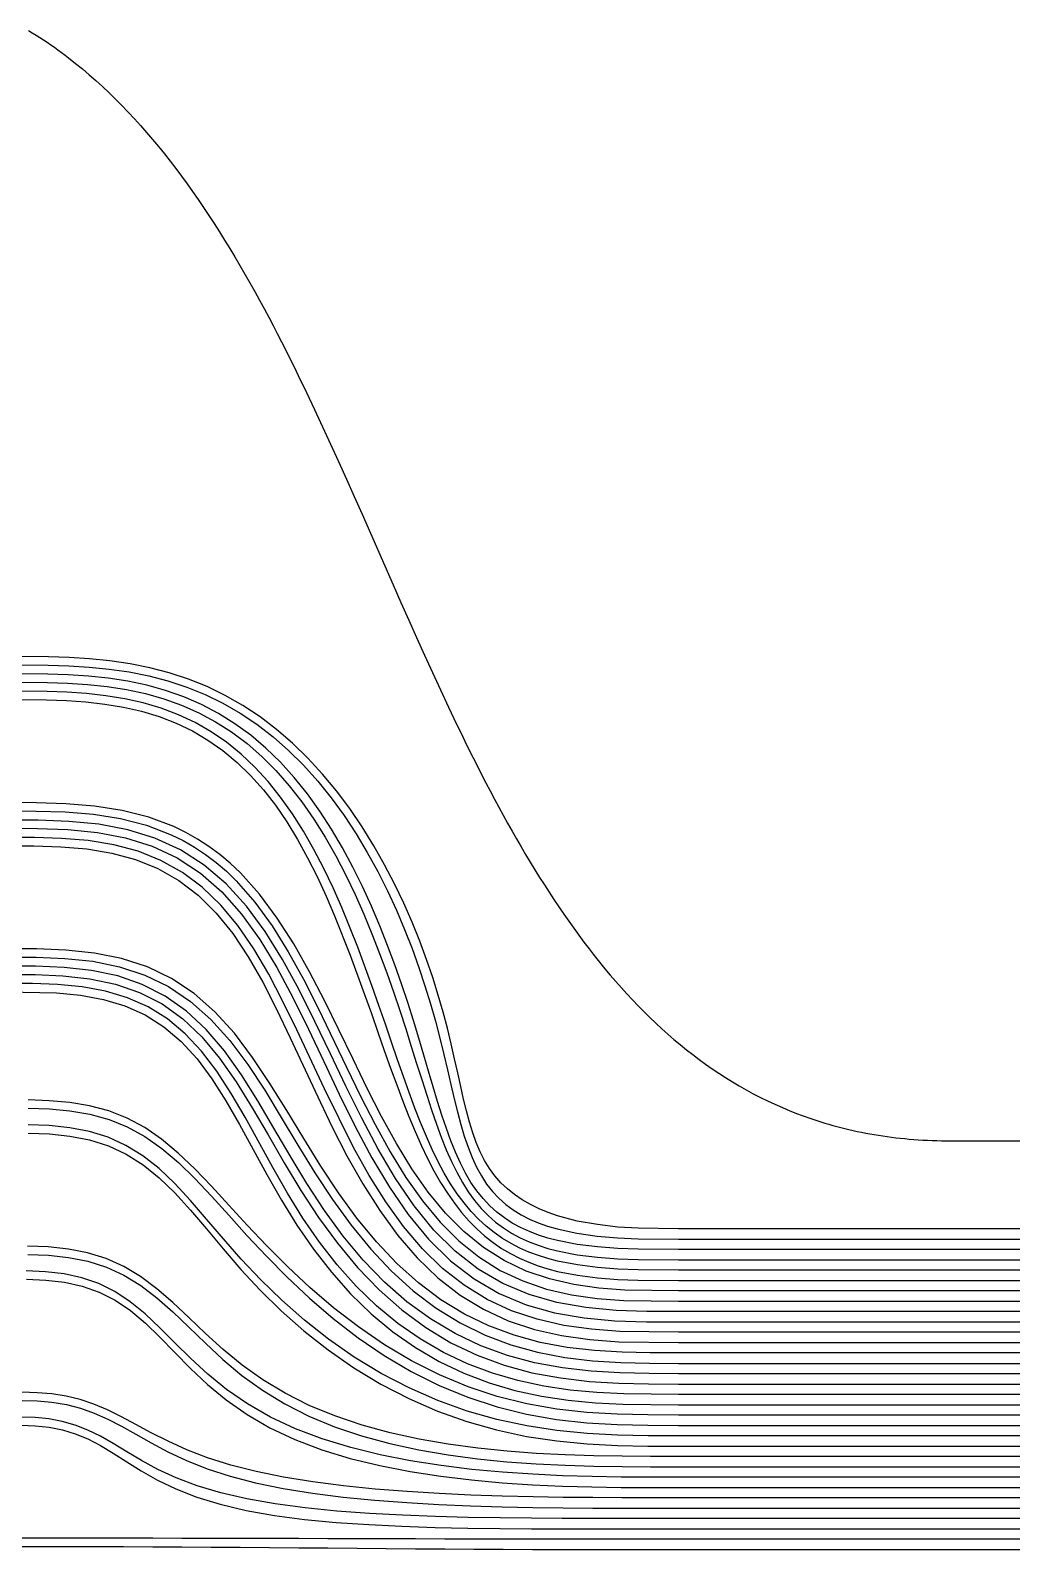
# Model space of a CAD drawing. Header units: millimetres. Extents: x 0 to 17.9, y 0 to 7.6.
# Drawn here: x 6.575 to 8.945, y 3.837 to 7.508 of the extents above; entities that cross this region are included whole.
import ezdxf

# ---------------------------------------------------------------- set-up
doc = ezdxf.new("R2010")
doc.units = ezdxf.units.MM
doc.header["$MEASUREMENT"] = 0
doc.layers.add('Insulation', color=112, linetype='Continuous')
doc.layers.add('Metal', color=52, linetype='Continuous')

msp = doc.modelspace()

# ---------------------------------------------------------------- linework, layer by layer
at = {"layer": 'Insulation'}
msp.add_lwpolyline([(6.5704, 7.5075), (6.5795, 7.502), (6.5885, 7.4963), (6.5974, 7.4905), (6.6063, 7.4847), (6.6152, 7.4787), (6.624, 7.4727), (6.6327, 7.4666), (6.6414, 7.4604), (6.65, 7.454), (6.6585, 7.4477), (6.667, 7.4412), (6.6839, 7.4279), (6.7005, 7.4144), (6.7169, 7.4005), (6.7331, 7.3862), (6.7491, 7.3717), (6.7649, 7.3568), (6.7805, 7.3416), (6.7959, 7.3261), (6.8111, 7.3103), (6.8261, 7.2942), (6.8409, 7.2778), (6.8556, 7.2611), (6.8701, 7.2442), (6.8844, 7.227), (6.8985, 7.2095), (6.9125, 7.1917), (6.9263, 7.1737), (6.94, 7.1554), (6.9535, 7.1369), (6.9668, 7.1182), (6.98, 7.0992), (6.9931, 7.08), (7.006, 7.0606), (7.0188, 7.041), (7.0315, 7.0211), (7.044, 7.0011), (7.0564, 6.9808), (7.0687, 6.9604), (7.0808, 6.9398), (7.0929, 6.919), (7.1048, 6.898), (7.1166, 6.8768), (7.1284, 6.8555), (7.14, 6.8341), (7.1505, 6.8144), (7.1609, 6.7947), (7.1712, 6.7749), (7.1814, 6.7549), (7.1916, 6.7348), (7.2018, 6.7146), (7.2118, 6.6944), (7.2218, 6.674), (7.2416, 6.633), (7.2613, 6.5917), (7.2807, 6.55), (7.3, 6.5082), (7.3191, 6.4661), (7.3381, 6.4238), (7.3571, 6.3814), (7.3759, 6.3388), (7.451, 6.1681), (7.4698, 6.1255), (7.4887, 6.083), (7.5076, 6.0406), (7.5267, 5.9984), (7.5458, 5.9563), (7.5652, 5.9145), (7.5846, 5.873), (7.6043, 5.8317), (7.6142, 5.8112), (7.6242, 5.7908), (7.6342, 5.7705), (7.6443, 5.7502), (7.6545, 5.7301), (7.6647, 5.7101), (7.675, 5.6902), (7.6853, 5.6704), (7.6958, 5.6507), (7.7063, 5.6312), (7.7169, 5.6117), (7.7275, 5.5924), (7.7383, 5.5733), (7.7492, 5.5542), (7.7601, 5.5354), (7.7711, 5.5166), (7.7823, 5.4981), (7.7935, 5.4796), (7.8048, 5.4614), (7.8163, 5.4433), (7.8278, 5.4254), (7.8395, 5.4076), (7.8512, 5.39), (7.8631, 5.3727), (7.8751, 5.3555), (7.8872, 5.3384), (7.8995, 5.3216), (7.9119, 5.305), (7.9244, 5.2886), (7.937, 5.2724), (7.9498, 5.2564), (7.9627, 5.2407), (7.9757, 5.2251), (7.9889, 5.2098), (8.0023, 5.1947), (8.0157, 5.1799), (8.0294, 5.1653), (8.0432, 5.1509), (8.0571, 5.1368), (8.0712, 5.1229), (8.0855, 5.1093), (8.0999, 5.0959), (8.1146, 5.0829), (8.1293, 5.07), (8.1443, 5.0575), (8.1594, 5.0452), (8.1747, 5.0333), (8.1902, 5.0216), (8.2059, 5.0102), (8.2217, 4.9991), (8.2378, 4.9883), (8.254, 4.9778), (8.2704, 4.9676), (8.2871, 4.9577), (8.3039, 4.9481), (8.3209, 4.9389), (8.3382, 4.93), (8.3556, 4.9214), (8.3733, 4.9132), (8.3912, 4.9053), (8.4093, 4.8977), (8.4276, 4.8905), (8.4368, 4.887), (8.4461, 4.8836), (8.4555, 4.8803), (8.4649, 4.8771), (8.4744, 4.874), (8.4839, 4.871), (8.4935, 4.868), (8.5031, 4.8652), (8.5128, 4.8624), (8.5226, 4.8598), (8.5324, 4.8572), (8.5423, 4.8547), (8.5522, 4.8523), (8.5622, 4.8501), (8.5722, 4.8479), (8.5824, 4.8458), (8.5925, 4.8438), (8.6028, 4.8419), (8.6131, 4.8401), (8.6234, 4.8384), (8.6339, 4.8368), (8.6444, 4.8353), (8.6549, 4.8339), (8.6655, 4.8326), (8.6762, 4.8314), (8.6869, 4.8303), (8.6978, 4.8293), (8.7086, 4.8284), (8.7196, 4.8276), (8.7306, 4.8269), (8.7416, 4.8263), (8.7528, 4.8259), (8.764, 4.8255), (8.7753, 4.8252), (8.7866, 4.8251), (8.798, 4.825), (9.7534, 4.825)], dxfattribs=at)
at = {"layer": 'Metal'}
for points in [[(9.665, 4.6125), (8.14, 4.6125), (8.0428, 4.6138), (7.9936, 4.6168), (7.9443, 4.6225), (7.8955, 4.6313), (7.8482, 4.644), (7.8254, 4.6519), (7.8035, 4.6609), (7.7827, 4.6711), (7.7629, 4.6824), (7.7445, 4.695), (7.7273, 4.7088), (7.7115, 4.7239), (7.697, 4.7404), (7.6839, 4.7582), (7.672, 4.7776), (7.6614, 4.7983), (7.6518, 4.8207), (7.6432, 4.8445), (7.6353, 4.87), (7.6281, 4.8972), (7.6211, 4.926), (7.6142, 4.9566), (7.6072, 4.989), (7.5996, 5.0232), (7.5913, 5.0591), (7.5821, 5.0968), (7.5718, 5.1362), (7.5601, 5.1771), (7.5469, 5.2194), (7.532, 5.263), (7.5155, 5.3076), (7.4971, 5.3531), (7.4768, 5.3992), (7.4546, 5.4456), (7.4304, 5.492), (7.4043, 5.538), (7.3761, 5.5833), (7.3461, 5.6276), (7.3142, 5.6702), (7.2806, 5.711), (7.2452, 5.7496), (7.2082, 5.7857), (7.1697, 5.819), (7.1297, 5.8494), (7.0882, 5.8769), (7.0455, 5.9012), (7.0016, 5.9224), (6.9565, 5.9405), (6.9104, 5.9557), (6.8634, 5.9679), (6.8155, 5.9775), (6.767, 5.9846), (6.7178, 5.9895), (6.6682, 5.9926), (6.6182, 5.9943), (6.5175, 5.995)], [(6.5175, 5.975), (6.6176, 5.9743), (6.6673, 5.9727), (6.7165, 5.9696), (6.7653, 5.9648), (6.8133, 5.9578), (6.8606, 5.9483), (6.907, 5.9363), (6.9524, 5.9213), (6.9967, 5.9034), (7.0399, 5.8825), (7.0817, 5.8584), (7.1222, 5.8313), (7.1612, 5.8012), (7.1987, 5.7682), (7.2347, 5.7324), (7.269, 5.6941), (7.3015, 5.6535), (7.3324, 5.611), (7.3614, 5.5669), (7.3885, 5.5216), (7.4138, 5.4754), (7.4373, 5.4288), (7.4589, 5.3821), (7.4787, 5.3355), (7.4967, 5.2893), (7.513, 5.2438), (7.5278, 5.1993), (7.5411, 5.1558), (7.553, 5.1137), (7.5638, 5.073), (7.5735, 5.0339), (7.5825, 4.9964), (7.5908, 4.9607), (7.5988, 4.9268), (7.6066, 4.8947), (7.6146, 4.8644), (7.623, 4.836), (7.632, 4.8094), (7.6417, 4.7845), (7.6523, 4.7614), (7.6641, 4.7401), (7.6769, 4.7205), (7.691, 4.7025), (7.7064, 4.6862), (7.723, 4.6714), (7.7409, 4.6582), (7.7601, 4.6463), (7.7804, 4.6359), (7.8017, 4.6268), (7.824, 4.6189), (7.8471, 4.6122), (7.8949, 4.6017), (7.944, 4.5948), (7.9934, 4.5905), (8.0427, 4.5884), (8.14, 4.5875), (9.665, 4.5875)], [(9.665, 4.5625), (8.14, 4.5625), (8.0429, 4.5632), (7.9939, 4.565), (7.9447, 4.5686), (7.8959, 4.5747), (7.848, 4.584), (7.8248, 4.5901), (7.8021, 4.5973), (7.7802, 4.6056), (7.7591, 4.6153), (7.7389, 4.6263), (7.7197, 4.6387), (7.7016, 4.6526), (7.6844, 4.6681), (7.6683, 4.6853), (7.6532, 4.7041), (7.6391, 4.7247), (7.6258, 4.7471), (7.6134, 4.7713), (7.6016, 4.7973), (7.5904, 4.8252), (7.5796, 4.855), (7.569, 4.8867), (7.5585, 4.9203), (7.5478, 4.9558), (7.5368, 4.9931), (7.5253, 5.0322), (7.5131, 5.073), (7.5002, 5.1154), (7.4863, 5.1592), (7.4713, 5.2042), (7.4551, 5.2502), (7.4377, 5.297), (7.4189, 5.3443), (7.3987, 5.3919), (7.377, 5.4394), (7.3537, 5.4865), (7.3287, 5.5329), (7.3021, 5.5781), (7.2739, 5.6217), (7.2439, 5.6633), (7.2122, 5.7027), (7.1789, 5.7395), (7.1439, 5.7735), (7.1073, 5.8046), (7.069, 5.8325), (7.0293, 5.8574), (6.988, 5.879), (6.9454, 5.8975), (6.9015, 5.9129), (6.8564, 5.9254), (6.8101, 5.9352), (6.7629, 5.9424), (6.7149, 5.9474), (6.6662, 5.9506), (6.6169, 5.9523), (6.5175, 5.953)], [(6.5175, 5.933), (6.616, 5.9323), (6.6648, 5.9306), (6.713, 5.9274), (6.7604, 5.9224), (6.807, 5.9152), (6.8525, 5.9054), (6.8969, 5.8929), (6.94, 5.8775), (6.9818, 5.8591), (7.0221, 5.8374), (7.0608, 5.8127), (7.0981, 5.7847), (7.1336, 5.7537), (7.1676, 5.7197), (7.1999, 5.6829), (7.2305, 5.6436), (7.2594, 5.602), (7.2867, 5.5584), (7.3123, 5.5133), (7.3365, 5.467), (7.3591, 5.42), (7.3802, 5.3725), (7.4, 5.3249), (7.4185, 5.2776), (7.4358, 5.2307), (7.452, 5.1847), (7.4672, 5.1396), (7.4815, 5.0957), (7.495, 5.0532), (7.5078, 5.0122), (7.5202, 4.9729), (7.5321, 4.9353), (7.5438, 4.8995), (7.5555, 4.8656), (7.5673, 4.8336), (7.5793, 4.8035), (7.5917, 4.7753), (7.6047, 4.749), (7.6183, 4.7245), (7.6326, 4.7018), (7.6478, 4.6809), (7.6639, 4.6618), (7.6809, 4.6444), (7.6987, 4.6287), (7.7176, 4.6145), (7.7373, 4.6019), (7.7579, 4.5908), (7.7794, 4.581), (7.8015, 4.5726), (7.8244, 4.5653), (7.8477, 4.5592), (7.8957, 4.5498), (7.9445, 4.5437), (7.9936, 4.5401), (8.0427, 4.5382), (8.14, 4.5375), (9.665, 4.5375)], [(9.665, 4.5125), (8.14, 4.5125), (8.0426, 4.5133), (7.9937, 4.5152), (7.9448, 4.5189), (7.8962, 4.5251), (7.8484, 4.5345), (7.8249, 4.5407), (7.8018, 4.5479), (7.7792, 4.5563), (7.7572, 4.566), (7.7358, 4.577), (7.7151, 4.5894), (7.6951, 4.6033), (7.6758, 4.6187), (7.6573, 4.6358), (7.6394, 4.6545), (7.6223, 4.6749), (7.6058, 4.6971), (7.5899, 4.721), (7.5746, 4.7469), (7.5598, 4.7745), (7.5455, 4.8041), (7.5314, 4.8355), (7.5175, 4.8689), (7.5038, 4.9042), (7.49, 4.9414), (7.476, 4.9803), (7.4619, 5.021), (7.4474, 5.0633), (7.4324, 5.1071), (7.4168, 5.1521), (7.4006, 5.1982), (7.3658, 5.2928), (7.327, 5.3886), (7.3059, 5.4362), (7.2835, 5.483), (7.2597, 5.5288), (7.2344, 5.573), (7.2076, 5.6153), (7.1791, 5.6553), (7.149, 5.6928), (7.1171, 5.7275), (7.0836, 5.7592), (7.0483, 5.7877), (7.0113, 5.8131), (6.9727, 5.8352), (6.9324, 5.8541), (6.8907, 5.8699), (6.8475, 5.8827), (6.8031, 5.8927), (6.7574, 5.9001), (6.7107, 5.9053), (6.6632, 5.9085), (6.615, 5.9103), (6.5175, 5.911)], [(6.5175, 5.891), (6.614, 5.8903), (6.6617, 5.8885), (6.7086, 5.8853), (6.7547, 5.8801), (6.7997, 5.8727), (6.8434, 5.8627), (6.8858, 5.8499), (6.9268, 5.8341), (6.9661, 5.8152), (7.0038, 5.7931), (7.0399, 5.7678), (7.0742, 5.7392), (7.1067, 5.7076), (7.1376, 5.6729), (7.1667, 5.6355), (7.1941, 5.5954), (7.22, 5.5532), (7.2444, 5.509), (7.2673, 5.4633), (7.289, 5.4164), (7.3095, 5.3689), (7.3475, 5.2732), (7.3821, 5.1785), (7.3985, 5.1323), (7.4143, 5.0872), (7.4297, 5.0433), (7.4448, 5.0009), (7.4596, 4.96), (7.4744, 4.9208), (7.4891, 4.8834), (7.5039, 4.8479), (7.5189, 4.8142), (7.5341, 4.7825), (7.5496, 4.7526), (7.5656, 4.7246), (7.582, 4.6985), (7.5989, 4.6742), (7.6164, 4.6518), (7.6345, 4.6311), (7.6532, 4.6121), (7.6726, 4.5948), (7.6926, 4.5792), (7.7132, 4.5651), (7.7344, 4.5526), (7.7562, 4.5414), (7.7785, 4.5317), (7.8013, 4.5232), (7.8245, 4.5159), (7.8481, 4.5097), (7.896, 4.5002), (7.9446, 4.4939), (7.9935, 4.4902), (8.0424, 4.4883), (8.14, 4.4875), (9.665, 4.4875)], [(9.665, 4.4625), (8.14, 4.4625), (8.011, 4.4646), (7.9482, 4.4692), (7.8872, 4.4778), (7.8286, 4.4914), (7.7726, 4.5105), (7.7195, 4.5358), (7.6693, 4.5675), (7.622, 4.6058), (7.5776, 4.6504), (7.5359, 4.7011), (7.4966, 4.7574), (7.4592, 4.8185), (7.4233, 4.8836), (7.3885, 4.9517), (7.3542, 5.0219), (7.285, 5.1641), (7.249, 5.2336), (7.2113, 5.3005), (7.1712, 5.3633), (7.1283, 5.4209), (7.0821, 5.4722), (7.0576, 5.4954), (7.0323, 5.5167), (7.006, 5.5363), (6.9788, 5.5541), (6.9507, 5.57), (6.9217, 5.5841), (6.8609, 5.607), (6.7969, 5.6233), (6.7299, 5.6338), (6.6606, 5.6395), (6.5895, 5.6417), (6.5175, 5.642)], [(6.5175, 5.622), (6.5885, 5.6217), (6.6586, 5.6195), (6.7269, 5.6139), (6.7927, 5.6034), (6.8557, 5.5872), (6.9152, 5.5644), (6.9437, 5.5504), (6.9712, 5.5345), (6.9978, 5.5169), (7.0235, 5.4974), (7.0482, 5.4761), (7.072, 5.4531), (7.1171, 5.4019), (7.1589, 5.3446), (7.1979, 5.2819), (7.2348, 5.2152), (7.27, 5.1457), (7.3384, 5.0033), (7.3726, 4.9328), (7.4076, 4.8642), (7.4439, 4.7985), (7.4818, 4.7368), (7.5219, 4.6798), (7.5645, 4.6285), (7.61, 4.5832), (7.6583, 4.5444), (7.7098, 4.5121), (7.7642, 4.4864), (7.8216, 4.4669), (7.8816, 4.4531), (7.9439, 4.4443), (8.0081, 4.4396), (8.14, 4.4375), (9.665, 4.4375)], [(9.665, 4.4125), (8.14, 4.4125), (8.0642, 4.4129), (7.9894, 4.4155), (7.9166, 4.4221), (7.8464, 4.4344), (7.7794, 4.4535), (7.716, 4.4803), (7.6565, 4.5151), (7.601, 4.5583), (7.5494, 4.6096), (7.5015, 4.6683), (7.4569, 4.7337), (7.415, 4.8046), (7.3753, 4.8794), (7.337, 4.9568), (7.2995, 5.0354), (7.262, 5.1136), (7.2238, 5.1899), (7.1841, 5.2627), (7.142, 5.3305), (7.0967, 5.3918), (7.0478, 5.4455), (6.9947, 5.491), (6.9373, 5.5279), (6.8756, 5.5563), (6.8099, 5.5766), (6.7405, 5.5897), (6.668, 5.5968), (6.5934, 5.5996), (6.5175, 5.6)], [(6.5175, 5.58), (6.5922, 5.5796), (6.6656, 5.5768), (6.7368, 5.5697), (6.8049, 5.5567), (6.8693, 5.5365), (6.9296, 5.5083), (6.9856, 5.4716), (7.0373, 5.4263), (7.085, 5.3727), (7.129, 5.3116), (7.17, 5.244), (7.2089, 5.1712), (7.2464, 5.0949), (7.2835, 5.0165), (7.3209, 4.9376), (7.3594, 4.8597), (7.3996, 4.7843), (7.4422, 4.7128), (7.4877, 4.6467), (7.5367, 4.5872), (7.5896, 4.5354), (7.6464, 4.4916), (7.7073, 4.4563), (7.7721, 4.4291), (7.8405, 4.4098), (7.9122, 4.3973), (7.9865, 4.3905), (8.0627, 4.3879), (8.14, 4.3875), (9.665, 4.3875)], [(9.665, 4.3625), (8.14, 4.3625), (7.9989, 4.3647), (7.9301, 4.3698), (7.8632, 4.3792), (7.7987, 4.3939), (7.7369, 4.4146), (7.6782, 4.4419), (7.6227, 4.476), (7.5705, 4.5169), (7.5216, 4.5645), (7.4758, 4.6183), (7.4331, 4.6776), (7.393, 4.7415), (7.3552, 4.809), (7.285, 4.9504), (7.2183, 5.0929), (7.1849, 5.1617), (7.1505, 5.2274), (7.1145, 5.2888), (7.076, 5.3448), (7.0347, 5.3946), (6.9901, 5.4376), (6.942, 5.4736), (6.8902, 5.5025), (6.8349, 5.5245), (6.7762, 5.5401), (6.7145, 5.5502), (6.6503, 5.5556), (6.5844, 5.5577), (6.5175, 5.558)], [(6.5175, 5.538), (6.5832, 5.5377), (6.648, 5.5356), (6.7109, 5.5302), (6.7714, 5.5202), (6.8288, 5.5047), (6.8829, 5.4828), (6.9334, 5.454), (6.9802, 5.4182), (7.0236, 5.3753), (7.0637, 5.3256), (7.101, 5.2698), (7.1361, 5.2085), (7.1697, 5.1429), (7.2026, 5.074), (7.2688, 4.9311), (7.3033, 4.8594), (7.3395, 4.7889), (7.3778, 4.7209), (7.4186, 4.6564), (7.4623, 4.5964), (7.5091, 4.5421), (7.5592, 4.4939), (7.6126, 4.4525), (7.6693, 4.418), (7.7293, 4.3903), (7.7923, 4.3693), (7.8581, 4.3544), (7.9263, 4.3449), (7.9964, 4.3398), (8.14, 4.3375), (9.665, 4.3375)], [(9.665, 4.3125), (8.14, 4.3125), (8.0719, 4.3127), (8.0041, 4.3143), (7.9371, 4.3184), (7.8712, 4.3261), (7.8066, 4.3381), (7.7437, 4.3552), (7.6825, 4.3779), (7.6235, 4.4065), (7.5666, 4.4412), (7.5121, 4.482), (7.4601, 4.5286), (7.4106, 4.5808), (7.3637, 4.638), (7.319, 4.6995), (7.2763, 4.7641), (7.235, 4.8308), (7.1944, 4.8979), (7.1536, 4.9639), (7.1117, 5.0267), (7.0677, 5.0847), (7.0207, 5.1363), (6.9702, 5.1806), (6.9159, 5.2168), (6.8575, 5.245), (6.7953, 5.2653), (6.7295, 5.2785), (6.6607, 5.2858), (6.5897, 5.2886), (6.5175, 5.289)], [(6.5175, 5.269), (6.5885, 5.2686), (6.6583, 5.2658), (6.7258, 5.2587), (6.7904, 5.2456), (6.8513, 5.2256), (6.9084, 5.1977), (6.9616, 5.1619), (7.0109, 5.1181), (7.0567, 5.067), (7.0997, 5.0096), (7.1408, 4.9472), (7.1808, 4.8816), (7.2209, 4.8147), (7.262, 4.748), (7.3047, 4.6831), (7.3495, 4.6212), (7.3969, 4.5633), (7.4469, 4.5102), (7.4997, 4.4625), (7.5551, 4.4207), (7.613, 4.385), (7.6731, 4.3554), (7.7355, 4.3319), (7.7997, 4.3142), (7.8656, 4.3017), (7.9329, 4.2937), (8.0013, 4.2894), (8.0705, 4.2877), (8.14, 4.2875), (9.665, 4.2875)], [(9.665, 4.2625), (8.14, 4.2625), (8.0693, 4.2627), (7.9989, 4.2644), (7.9291, 4.2686), (7.8604, 4.2765), (7.7929, 4.2889), (7.727, 4.3066), (7.663, 4.3299), (7.601, 4.3592), (7.5414, 4.3947), (7.4844, 4.4363), (7.4301, 4.4838), (7.3789, 4.5368), (7.3306, 4.5947), (7.2853, 4.6567), (7.2427, 4.7217), (7.2021, 4.7885), (7.1629, 4.8558), (7.1241, 4.9218), (7.0847, 4.9847), (7.0435, 5.0426), (6.9995, 5.0943), (6.952, 5.1385), (6.9007, 5.1748), (6.8452, 5.203), (6.7858, 5.2233), (6.7226, 5.2365), (6.6562, 5.2438), (6.5875, 5.2466), (6.5175, 5.247)], [(6.5175, 5.227), (6.5862, 5.2266), (6.6536, 5.2238), (6.7187, 5.2166), (6.7805, 5.2036), (6.8387, 5.1835), (6.8928, 5.1556), (6.9429, 5.1197), (6.9891, 5.0759), (7.032, 5.0248), (7.0722, 4.9672), (7.1107, 4.9048), (7.1488, 4.8391), (7.1876, 4.772), (7.228, 4.7051), (7.2708, 4.6399), (7.3164, 4.5774), (7.3651, 4.5188), (7.4171, 4.4649), (7.4721, 4.4165), (7.5301, 4.3739), (7.5908, 4.3374), (7.6539, 4.3072), (7.7192, 4.2831), (7.7863, 4.2649), (7.8551, 4.2521), (7.9251, 4.2439), (7.9962, 4.2394), (8.0679, 4.2378), (8.14, 4.2375), (9.665, 4.2375)], [(9.665, 4.2125), (8.14, 4.2125), (8.0085, 4.2139), (7.9433, 4.2171), (7.8787, 4.223), (7.8149, 4.2323), (7.7522, 4.2457), (7.6907, 4.2635), (7.6308, 4.2861), (7.5725, 4.3137), (7.5163, 4.3464), (7.4623, 4.3841), (7.4108, 4.4267), (7.362, 4.4739), (7.3162, 4.5253), (7.2733, 4.5804), (7.2333, 4.6385), (7.1959, 4.6988), (7.1605, 4.7602), (7.0935, 4.8819), (7.06, 4.9394), (7.0252, 4.9929), (6.9883, 5.0413), (6.9486, 5.0836), (6.9058, 5.1194), (6.8594, 5.1484), (6.8095, 5.1707), (6.7562, 5.1866), (6.6997, 5.1969), (6.6406, 5.2025), (6.5796, 5.2047), (6.5175, 5.205)], [(6.5175, 5.185), (6.6382, 5.1825), (6.696, 5.177), (6.7512, 5.1668), (6.8033, 5.151), (6.852, 5.129), (6.8971, 5.1002), (6.9388, 5.0648), (6.9773, 5.0228), (7.0131, 4.9749), (7.047, 4.9217), (7.0797, 4.8645), (7.1458, 4.7433), (7.181, 4.6819), (7.2184, 4.6215), (7.2587, 4.5631), (7.3019, 4.5074), (7.3484, 4.4553), (7.3979, 4.4074), (7.4502, 4.3639), (7.5051, 4.3254), (7.5623, 4.2919), (7.6216, 4.2635), (7.6827, 4.2403), (7.7452, 4.2219), (7.8091, 4.2081), (7.8741, 4.1984), (7.9398, 4.1922), (8.0062, 4.1889), (8.14, 4.1875), (9.665, 4.1875)], [(9.665, 4.1625), (8.14, 4.1625), (8.0662, 4.1628), (7.9926, 4.1645), (7.9192, 4.1689), (7.8463, 4.1771), (7.7739, 4.1899), (7.7024, 4.2076), (7.6321, 4.2308), (7.563, 4.2595), (7.4957, 4.2934), (7.4303, 4.3322), (7.3674, 4.3754), (7.3072, 4.4219), (7.2501, 4.4708), (7.1963, 4.521), (7.146, 4.5715), (7.0988, 4.6213), (7.0545, 4.6695), (7.0124, 4.7151), (6.9719, 4.7574), (6.932, 4.7955), (6.8919, 4.8288), (6.8509, 4.8569), (6.8084, 4.8796), (6.7641, 4.8971), (6.718, 4.9096), (6.67, 4.9177), (6.6202, 4.922), (6.5692, 4.9237)], [(6.5694, 4.9037), (6.6206, 4.902), (6.6705, 4.8975), (6.7186, 4.8893), (6.7648, 4.8765), (6.809, 4.8587), (6.8514, 4.8354), (6.8923, 4.8068), (6.9322, 4.7729), (6.9719, 4.7342), (7.0121, 4.6913), (7.0539, 4.6451), (7.098, 4.5964), (7.145, 4.5462), (7.1953, 4.4954), (7.249, 4.445), (7.3061, 4.396), (7.3664, 4.3495), (7.4294, 4.3065), (7.4948, 4.2677), (7.5623, 4.2339), (7.6315, 4.2054), (7.702, 4.1824), (7.7736, 4.1647), (7.846, 4.152), (7.919, 4.1439), (7.9925, 4.1395), (8.0662, 4.1378), (8.14, 4.1375), (9.665, 4.1375)], [(9.665, 4.1125), (8.14, 4.1125), (8.0667, 4.1127), (7.9933, 4.1142), (7.92, 4.118), (7.8468, 4.1251), (7.7738, 4.1362), (7.7013, 4.1518), (7.6296, 4.1722), (7.5589, 4.1976), (7.4896, 4.228), (7.4223, 4.2631), (7.3573, 4.3025), (7.2952, 4.3457), (7.2367, 4.3918), (7.182, 4.44), (7.1312, 4.4895), (7.0843, 4.5393), (7.0409, 4.5885), (7.0003, 4.636), (6.9615, 4.6807), (6.9236, 4.7217), (6.8855, 4.7579), (6.8463, 4.7888), (6.8055, 4.8141), (6.7625, 4.8336), (6.7173, 4.8477), (6.6699, 4.8568), (6.6204, 4.8618), (6.5694, 4.8637)], [(6.5696, 4.8437), (6.6208, 4.8417), (6.6704, 4.8366), (6.718, 4.8274), (6.7633, 4.813), (6.8062, 4.7931), (6.8469, 4.7674), (6.8859, 4.736), (6.9238, 4.6991), (6.9615, 4.6576), (6.9999, 4.6122), (7.0403, 4.5641), (7.0835, 4.5145), (7.1302, 4.4643), (7.1809, 4.4145), (7.2355, 4.3661), (7.2941, 4.3199), (7.3562, 4.2767), (7.4212, 4.2374), (7.4887, 4.2023), (7.5581, 4.1721), (7.6289, 4.1468), (7.7008, 4.1265), (7.7734, 4.111), (7.8465, 4.1), (7.9198, 4.093), (7.9932, 4.0892), (8.0666, 4.0877), (8.14, 4.0875), (9.665, 4.0875)], [(9.665, 4.0625), (8.14, 4.0625), (8.0725, 4.0626), (8.0046, 4.063), (7.9361, 4.0641), (7.8669, 4.0663), (7.7969, 4.0699), (7.7263, 4.0752), (7.6554, 4.0826), (7.5843, 4.0923), (7.5137, 4.1046), (7.444, 4.1198), (7.3761, 4.1383), (7.3106, 4.1603), (7.2484, 4.1859), (7.1901, 4.2152), (7.1361, 4.2479), (7.0863, 4.2834), (7.0404, 4.321), (6.9978, 4.3597), (6.9577, 4.398), (6.9189, 4.4345), (6.8802, 4.4678), (6.8409, 4.497), (6.8002, 4.5213), (6.7577, 4.5405), (6.7131, 4.5545), (6.6665, 4.5636), (6.6181, 4.5687), (6.5682, 4.5707)], [(6.5684, 4.5507), (6.6185, 4.5487), (6.6671, 4.5435), (6.7138, 4.5341), (6.7583, 4.5199), (6.8008, 4.5004), (6.8414, 4.4756), (6.8806, 4.4459), (6.919, 4.4119), (6.9577, 4.3748), (6.9975, 4.3359), (7.0399, 4.2967), (7.0855, 4.2585), (7.1352, 4.2226), (7.1891, 4.1896), (7.2473, 4.1601), (7.3095, 4.1344), (7.375, 4.1124), (7.4431, 4.094), (7.5129, 4.0789), (7.5836, 4.0667), (7.6548, 4.0571), (7.7259, 4.0499), (7.7966, 4.0447), (7.8666, 4.0412), (7.9359, 4.0391), (8.0045, 4.038), (8.0724, 4.0376), (8.14, 4.0375), (9.665, 4.0375)], [(9.665, 4.0125), (8.14, 4.0125), (8.0711, 4.0126), (8.0017, 4.0129), (7.9315, 4.014), (7.8603, 4.016), (7.7881, 4.0194), (7.7149, 4.0243), (7.6411, 4.0312), (7.5669, 4.0403), (7.493, 4.0519), (7.4199, 4.0663), (7.3486, 4.0839), (7.28, 4.1049), (7.2151, 4.1295), (7.1547, 4.1578), (7.0993, 4.1895), (7.0489, 4.2242), (7.0034, 4.2611), (6.962, 4.2992), (6.9239, 4.3372), (6.8877, 4.3736), (6.8522, 4.407), (6.8162, 4.4363), (6.7792, 4.4608), (6.7403, 4.4801), (6.6994, 4.4942), (6.6564, 4.5035), (6.6114, 4.5087), (6.5649, 4.5107)], [(6.5651, 4.4907), (6.6119, 4.4886), (6.657, 4.4834), (6.7001, 4.4739), (6.741, 4.4595), (6.7798, 4.4397), (6.8168, 4.4148), (6.8525, 4.3849), (6.8878, 4.3509), (6.9237, 4.3138), (6.9615, 4.2752), (7.0026, 4.2365), (7.048, 4.199), (7.0982, 4.1639), (7.1535, 4.1319), (7.2138, 4.1034), (7.2787, 4.0788), (7.3474, 4.0578), (7.4188, 4.0404), (7.492, 4.0261), (7.5661, 4.0146), (7.6404, 4.0057), (7.7144, 3.9989), (7.7876, 3.9941), (7.86, 3.9909), (7.9313, 3.9889), (8.0015, 3.9879), (8.071, 3.9876), (8.14, 3.9875), (9.665, 3.9875)], [(9.665, 3.9625), (8.14, 3.9625), (8.0719, 3.9625), (8.0032, 3.9626), (7.9334, 3.963), (7.8621, 3.9637), (7.7892, 3.9649), (7.7147, 3.9667), (7.6389, 3.9694), (7.562, 3.973), (7.4847, 3.9778), (7.4075, 3.9839), (7.3314, 3.9916), (7.2573, 4.0011), (7.1866, 4.0126), (7.1202, 4.0262), (7.0589, 4.0419), (7.003, 4.0596), (6.9527, 4.0788), (6.9075, 4.0991), (6.8669, 4.1197), (6.8298, 4.1398), (6.795, 4.1584), (6.7615, 4.175), (6.7284, 4.189), (6.6952, 4.2001), (6.6614, 4.2083), (6.6267, 4.2136), (6.591, 4.2166), (6.5545, 4.2178)], [(6.5546, 4.1978), (6.5913, 4.1966), (6.627, 4.1934), (6.6618, 4.1877), (6.6956, 4.1792), (6.7288, 4.1675), (6.7617, 4.1529), (6.795, 4.1355), (6.8295, 4.116), (6.8664, 4.0951), (6.9068, 4.0736), (6.9518, 4.0527), (7.0019, 4.0329), (7.0576, 4.0148), (7.1189, 3.9988), (7.1853, 3.9851), (7.2561, 3.9738), (7.3302, 3.9645), (7.4065, 3.9571), (7.4838, 3.9512), (7.5613, 3.9468), (7.6383, 3.9435), (7.7143, 3.9411), (7.7889, 3.9395), (7.8618, 3.9385), (7.9332, 3.9379), (8.0031, 3.9376), (8.0719, 3.9375), (8.14, 3.9375), (9.665, 3.9375)], [(9.665, 3.9125), (8.14, 3.9125), (8.0715, 3.9125), (8.0023, 3.9125), (7.9318, 3.9126), (7.8596, 3.9128), (7.7856, 3.9133), (7.7096, 3.9141), (7.632, 3.9154), (7.5531, 3.9175), (7.4734, 3.9206), (7.3938, 3.9248), (7.3152, 3.9306), (7.2387, 3.9382), (7.1657, 3.948), (7.0973, 3.9601), (7.0346, 3.9748), (6.9779, 3.9918), (6.9273, 4.0109), (6.8827, 4.0314), (6.8432, 4.0527), (6.8077, 4.0738), (6.775, 4.0936), (6.7439, 4.1114), (6.7134, 4.1264), (6.6828, 4.1384), (6.6516, 4.1473), (6.6194, 4.1532), (6.5862, 4.1565), (6.5521, 4.1578)], [(6.5523, 4.1378), (6.5866, 4.1364), (6.6199, 4.133), (6.6521, 4.1268), (6.6833, 4.1174), (6.7138, 4.1048), (6.7441, 4.089), (6.7749, 4.0705), (6.8074, 4.0497), (6.8425, 4.0277), (6.8817, 4.0056), (6.9262, 3.9843), (6.9765, 3.9646), (7.033, 3.9472), (7.0957, 3.9323), (7.1641, 3.9201), (7.2372, 3.9105), (7.3138, 3.9032), (7.3926, 3.8978), (7.4724, 3.8939), (7.5522, 3.8912), (7.6313, 3.8894), (7.7091, 3.8884), (7.7851, 3.8878), (7.8593, 3.8876), (7.9316, 3.8875), (8.0022, 3.8875), (8.0715, 3.8875), (8.14, 3.8875), (9.665, 3.8875)], [(9.665, 3.8625), (8.14, 3.8625), (8.0695, 3.8625), (7.9989, 3.8625), (7.9284, 3.8625), (7.8578, 3.8626), (7.7873, 3.8627), (7.7167, 3.8628), (7.6462, 3.8629), (7.5757, 3.863), (7.5051, 3.8632), (7.4346, 3.8634), (7.364, 3.8636), (7.2935, 3.8639), (7.2229, 3.8641), (7.1524, 3.8643), (7.0818, 3.8645), (7.0113, 3.8646), (6.9408, 3.8647), (6.8702, 3.8648), (6.7997, 3.8649), (6.7291, 3.865), (6.6586, 3.865), (6.588, 3.865), (6.5175, 3.865)], [(6.5175, 3.845), (6.588, 3.845), (6.6586, 3.845), (6.7291, 3.8449), (6.7997, 3.8447), (6.8702, 3.8445), (6.9408, 3.8442), (7.0113, 3.8438), (7.0819, 3.8434), (7.1524, 3.8428), (7.2229, 3.8422), (7.2935, 3.8416), (7.364, 3.8409), (7.4346, 3.8403), (7.5051, 3.8397), (7.5756, 3.8391), (7.6462, 3.8387), (7.7167, 3.8383), (7.7873, 3.838), (7.8578, 3.8378), (7.9284, 3.8376), (7.9989, 3.8375), (8.0695, 3.8375), (8.14, 3.8375), (9.665, 3.8375)]]:
    msp.add_lwpolyline(points, dxfattribs=at)

doc.saveas('drawing.dxf')
